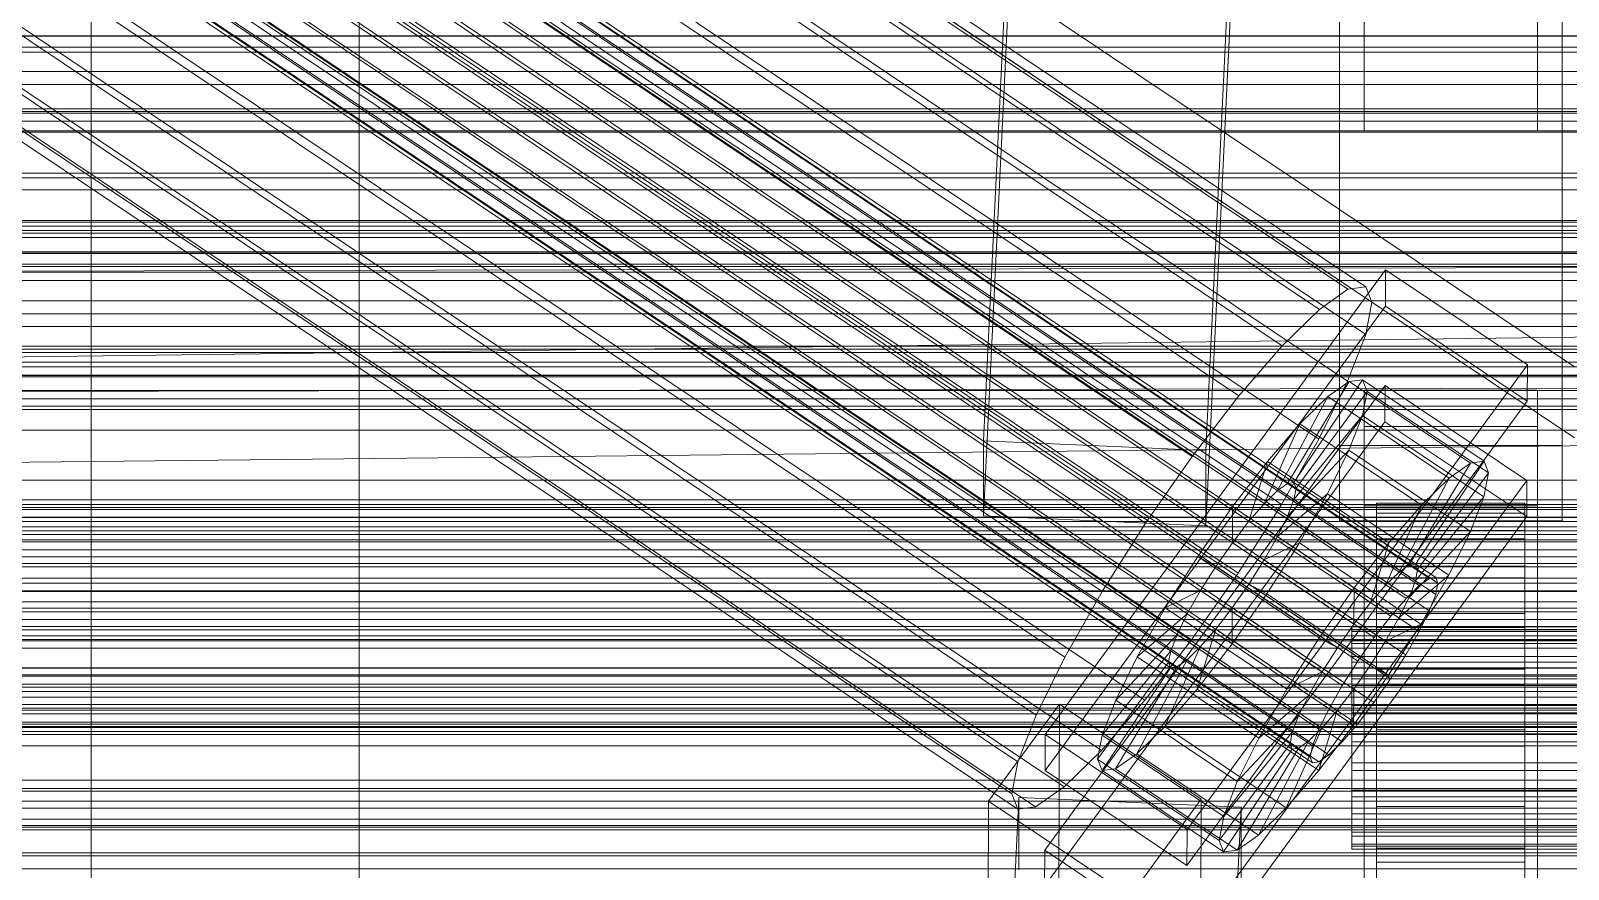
# Model space of a CAD drawing. Header units: millimetres. Extents: x -1970 to 59977, y -65068 to 6837.
# Drawn here: x -254.9 to -130.5, y -33265 to -33197.1 of the extents above; entities that cross this region are included whole.
import ezdxf

# ---------------------------------------------------------------- set-up
doc = ezdxf.new("R2010")
doc.units = ezdxf.units.MM
for name, color, linetype, lineweight in [('frontal_C01', 7, 'Continuous', 0), ('frontal_C02', 7, 'Continuous', 0), ('frontal_C03', 7, 'Continuous', 0), ('frontal_mezcladora', 7, 'Continuous', 0), ('frontal_secador', 7, 'Continuous', 0)]:
    doc.layers.add(name, color=color, linetype=linetype, lineweight=lineweight)

msp = doc.modelspace()

# ---------------------------------------------------------------- linework, layer by layer
at = {"layer": 'frontal_C01'}
for p, q in [((-250, -32681.31), (-250, -35586.788)), ((-250, -35591.549), (-250, -32686.07)), ((-228.298, -33070.972), (-228.298, -33367.669)), ((-228.298, -33373.387), (-228.298, -33076.691)), ((-177.811, -33230.297), (-174.943, -33171.155)), ((-156.962, -33171.946), (-159.83, -33231.088)), ((-177.811, -33236.385), (-174.943, -33177.244)), ((-159.83, -33237.177), (-156.962, -33178.035)), ((-149, -33230.691), (-149, -33185.349)), ((-131, -33185.349), (-131, -33230.691)), ((-149, -33236.778), (-149, -33191.437)), ((-147, -33190.614), (-147, -33205.224)), ((-133, -33205.224), (-133, -33190.614)), ((-131, -33236.778), (-131, -33191.437)), ((-147, -33195.698), (-147, -33205.224)), ((-133, -33205.224), (-133, -33195.698)), ((980, -33203.654), (-980, -33203.654)), ((-147, -33205.224), (-133, -33205.224)), ((980, -33208.654), (-980, -33208.654)), ((-425, -33225.051), (425, -33225.051)), ((-159.83, -33231.088), (-177.811, -33230.297)), ((-177.811, -33230.297), (-177.811, -33236.385)), ((-159.83, -33237.177), (-159.83, -33231.088)), ((-131, -33230.691), (-149, -33230.691)), ((-149, -33230.691), (-149, -33236.778)), ((-131, -33236.778), (-131, -33230.691)), ((425, -33236.482), (-425, -33236.482)), ((-177.811, -33236.385), (-159.83, -33237.177)), ((-149, -33236.778), (-131, -33236.778)), ((425, -33240.513), (-425, -33240.513)), ((-425, -33251.944), (425, -33251.944)), ((980, -33258.654), (-980, -33258.654)), ((980, -33263.654), (-980, -33263.654))]:
    msp.add_line(p, q, dxfattribs=at)
at = {"layer": 'frontal_C02'}
for p, q in [((-250, -32976.99), (-250, -35767.535)), ((-250, -35772.314), (-250, -32981.769)), ((-331.181, -33094.362), (-146.872, -33217.846)), ((-332.629, -33094.559), (-148.32, -33218.043)), ((-330.692, -33095.606), (-146.383, -33219.09)), ((-334.938, -33096.183), (-150.629, -33219.667)), ((-355.53, -33098.201), (-141.731, -33241.442)), ((-355.017, -33098.131), (-141.218, -33241.372)), ((-331.197, -33098.205), (-146.887, -33221.689)), ((-356.348, -33098.776), (-142.549, -33242.017)), ((-354.844, -33098.571), (-141.045, -33241.813)), ((-337.95, -33099.123), (-153.641, -33222.607)), ((-357.415, -33099.818), (-143.617, -33243.059)), ((-355.022, -33099.492), (-141.224, -33242.734)), ((-358.659, -33101.255), (-144.861, -33244.496)), ((-355.541, -33100.831), (-141.742, -33244.072)), ((-146.196, -33246.231), (-359.995, -33102.99)), ((-356.363, -33102.496), (-142.565, -33245.737)), ((-341.461, -33103.18), (-157.152, -33226.664)), ((-332.659, -33101.983), (-148.35, -33225.467)), ((-357.434, -33104.374), (-143.635, -33247.615)), ((-361.332, -33104.904), (-147.533, -33248.145)), ((-362.578, -33106.866), (-148.779, -33250.108)), ((-358.68, -33106.337), (-144.881, -33249.578)), ((-334.981, -33106.682), (-150.672, -33230.166)), ((-160.922, -33231.559), (-345.231, -33108.075)), ((-363.648, -33108.744), (-149.85, -33251.986)), ((-360.017, -33108.25), (-146.218, -33251.492)), ((-364.471, -33110.409), (-150.672, -33253.651)), ((-361.352, -33109.985), (-147.554, -33253.227)), ((-364.989, -33111.748), (-151.191, -33254.989)), ((-362.596, -33111.422), (-148.798, -33254.664)), ((-365.168, -33112.669), (-151.369, -33255.91)), ((-364.995, -33113.109), (-151.196, -33256.351)), ((-364.482, -33113.04), (-150.683, -33256.281)), ((-363.664, -33112.464), (-149.865, -33255.706)), ((-338.003, -33111.981), (-153.694, -33235.465)), ((-349.002, -33113.477), (-164.693, -33236.961)), ((-341.52, -33117.521), (-157.211, -33241.005)), ((-352.519, -33119.016), (-168.21, -33242.5)), ((-345.291, -33122.922), (-160.982, -33246.406)), ((-355.541, -33124.316), (-171.232, -33247.8)), ((-349.061, -33127.818), (-164.752, -33251.302)), ((-357.863, -33129.015), (-173.554, -33252.499)), ((-359.326, -33132.793), (-175.016, -33256.277)), ((-352.572, -33131.874), (-168.263, -33255.358)), ((-359.83, -33135.392), (-175.521, -33258.876)), ((-355.584, -33134.814), (-171.275, -33258.298)), ((-359.341, -33136.635), (-175.032, -33260.119)), ((-357.893, -33136.438), (-173.584, -33259.922)), ((-130, -33224.31), (-228.298, -33158.452)), ((-228.298, -33158.452), (-228.298, -33332.832)), ((-228.298, -33338.573), (-228.298, -33164.193)), ((-228.298, -33164.193), (-130, -33230.051)), ((425, -33197.541), (-425, -33197.541)), ((-425, -33209.017), (425, -33209.017)), ((-450, -33212.613), (450, -33212.613)), ((-172.809, -33254.071), (-145.277, -33216.478)), ((-145.289, -33219.401), (-145.277, -33216.478)), ((-145.277, -33216.478), (-133.809, -33224.162)), ((-150.629, -33219.667), (-148.32, -33218.043)), ((-148.32, -33218.043), (-146.872, -33217.846)), ((-146.872, -33217.846), (-146.383, -33219.09)), ((-145.289, -33219.401), (-172.821, -33256.994)), ((-153.641, -33222.607), (-150.629, -33219.667)), ((-146.383, -33219.09), (-146.887, -33221.689)), ((-133.821, -33227.084), (-145.289, -33219.401)), ((-146.887, -33221.689), (-148.35, -33225.467)), ((-157.152, -33226.664), (-153.641, -33222.607)), ((450, -33224.303), (-450, -33224.303)), ((-133.809, -33224.162), (-161.341, -33261.755)), ((-133.809, -33224.162), (-133.821, -33227.084)), ((-172.847, -33263.424), (-145.315, -33225.831)), ((-153.199, -33233.759), (-148.226, -33225.515)), ((-152.686, -33233.689), (-147.143, -33225.367)), ((-152.513, -33234.129), (-146.777, -33226.298)), ((-148.35, -33225.467), (-150.672, -33230.166)), ((-148.226, -33225.515), (-149.953, -33226.729)), ((-147.143, -33225.367), (-148.226, -33225.515)), ((-148.226, -33225.515), (-138.396, -33232.1)), ((-147.155, -33228.242), (-146.777, -33226.298)), ((-147.143, -33225.367), (-137.313, -33231.953)), ((-146.777, -33226.298), (-147.143, -33225.367)), ((-147, -33229.131), (-147, -33226.208)), ((-147, -33226.208), (-133, -33226.208)), ((-147, -33272.113), (-147, -33226.208)), ((-146.777, -33226.298), (-136.948, -33232.883)), ((-145.327, -33228.754), (-145.315, -33225.831)), ((-145.315, -33225.831), (-133.847, -33233.514)), ((-133, -33226.208), (-133, -33229.131)), ((-133, -33226.208), (-133, -33272.113)), ((-161.353, -33264.677), (-133.821, -33227.084)), ((-160.922, -33231.559), (-157.152, -33226.664)), ((-154.017, -33234.334), (-149.953, -33226.729)), ((-149.953, -33226.729), (-152.207, -33228.929)), ((-149.953, -33226.729), (-140.123, -33233.315)), ((-145.327, -33228.754), (-172.859, -33266.346)), ((-152.692, -33235.05), (-147.155, -33228.242)), ((-148.249, -33231.068), (-147.155, -33228.242)), ((-147.155, -33228.242), (-137.325, -33234.828)), ((-133.859, -33236.437), (-145.327, -33228.754)), ((-155.085, -33235.376), (-152.207, -33228.929)), ((-152.207, -33228.929), (-154.833, -33231.963)), ((-152.207, -33228.929), (-142.377, -33235.515)), ((-133, -33229.131), (-147, -33229.131)), ((-147, -33229.131), (-147, -33275.035)), ((-133, -33275.035), (-133, -33229.131)), ((-150.672, -33230.166), (-153.694, -33235.465)), ((-153.21, -33236.389), (-148.249, -33231.068)), ((-149.985, -33234.583), (-148.249, -33231.068)), ((-148.249, -33231.068), (-138.419, -33237.653)), ((-164.693, -33236.961), (-160.922, -33231.559)), ((-154.833, -33231.963), (-157.653, -33235.625)), ((-156.329, -33236.813), (-154.833, -33231.963)), ((-154.833, -33231.963), (-145.003, -33238.549)), ((-138.396, -33232.1), (-143.369, -33240.344)), ((-137.313, -33231.953), (-142.856, -33240.275)), ((-140.123, -33233.315), (-138.396, -33232.1)), ((-138.396, -33232.1), (-137.313, -33231.953)), ((-137.313, -33231.953), (-136.948, -33232.883)), ((-133.847, -33233.514), (-161.379, -33271.107)), ((-154.017, -33234.334), (-153.199, -33233.759)), ((-153.199, -33233.759), (-152.686, -33233.689)), ((-143.369, -33240.344), (-153.199, -33233.759)), ((-142.856, -33240.275), (-152.686, -33233.689)), ((-152.686, -33233.689), (-152.513, -33234.129)), ((-140.123, -33233.315), (-144.188, -33240.92)), ((-136.948, -33232.883), (-142.683, -33240.715)), ((-142.377, -33235.515), (-140.123, -33233.315)), ((-136.948, -33232.883), (-137.325, -33234.828)), ((-133.847, -33233.514), (-133.859, -33236.437)), ((-155.085, -33235.376), (-154.017, -33234.334)), ((-154.033, -33238.054), (-149.985, -33234.583)), ((-144.188, -33240.92), (-154.017, -33234.334)), ((-152.513, -33234.129), (-152.692, -33235.05)), ((-142.683, -33240.715), (-152.513, -33234.129)), ((-152.246, -33238.547), (-149.985, -33234.583)), ((-149.985, -33234.583), (-140.156, -33241.168)), ((-137.325, -33234.828), (-142.862, -33241.636)), ((-137.325, -33234.828), (-138.419, -33237.653)), ((-157.653, -33235.625), (-160.474, -33239.666)), ((-157.653, -33235.625), (-157.665, -33238.548)), ((-147.823, -33242.211), (-157.653, -33235.625)), ((-153.694, -33235.465), (-157.211, -33241.005)), ((-156.329, -33236.813), (-155.085, -33235.376)), ((-145.255, -33241.962), (-155.085, -33235.376)), ((-152.692, -33235.05), (-153.21, -33236.389)), ((-142.862, -33241.636), (-152.692, -33235.05)), ((-147, -33238.484), (-147, -33235.561)), ((-147, -33235.561), (-133, -33235.561)), ((-147, -33281.465), (-147, -33235.561)), ((-146, -33245.347), (-146, -33235.353)), ((-146, -33235.353), (-146, -33235.829)), ((-146, -33235.353), (-134, -33235.353)), ((-146, -33236.171), (-146, -33235.353)), ((-146, -33245.573), (-146, -33235.829)), ((-146, -33235.829), (-146, -33237.567)), ((-146, -33235.829), (-134, -33235.829)), ((-146, -33245.735), (-146, -33236.171)), ((-146, -33236.171), (-134, -33236.171)), ((-146, -33238.228), (-146, -33236.171)), ((-142.377, -33235.515), (-145.255, -33241.962)), ((-145.003, -33238.549), (-142.377, -33235.515)), ((-134, -33235.829), (-134, -33235.353)), ((-134, -33235.353), (-134, -33245.347)), ((-134, -33235.353), (-134, -33236.171)), ((-134, -33237.567), (-134, -33235.829)), ((-134, -33235.829), (-134, -33245.573)), ((-134, -33236.171), (-134, -33245.735)), ((-134, -33236.171), (-134, -33238.228)), ((-133, -33235.561), (-133, -33238.484)), ((-133, -33235.561), (-133, -33281.465)), ((-168.21, -33242.5), (-164.693, -33236.961)), ((-161.391, -33274.03), (-133.859, -33236.437)), ((-157.665, -33238.548), (-156.329, -33236.813)), ((-146.499, -33243.399), (-156.329, -33236.813)), ((-153.21, -33236.389), (-154.033, -33238.054)), ((-143.38, -33242.975), (-153.21, -33236.389)), ((-159.001, -33240.462), (-157.665, -33238.548)), ((-157.665, -33238.548), (-147.835, -33245.133)), ((-154.033, -33238.054), (-155.103, -33239.932)), ((-155.103, -33239.932), (-152.246, -33238.547)), ((-154.877, -33242.691), (-152.246, -33238.547)), ((-144.203, -33244.64), (-154.033, -33238.054)), ((-152.246, -33238.547), (-142.416, -33245.133)), ((-147.823, -33242.211), (-145.003, -33238.549)), ((-133, -33238.484), (-147, -33238.484)), ((-147, -33238.484), (-147, -33284.388)), ((-145.003, -33238.549), (-146.499, -33243.399)), ((-146, -33246.396), (-146, -33237.567)), ((-146, -33237.567), (-146, -33240.448)), ((-146, -33237.567), (-134, -33237.567)), ((-146, -33246.709), (-146, -33238.228)), ((-146, -33238.228), (-134, -33238.228)), ((-146, -33241.382), (-146, -33238.228)), ((-138.419, -33237.653), (-143.38, -33242.975)), ((-138.419, -33237.653), (-140.156, -33241.168)), ((-134, -33240.448), (-134, -33237.567)), ((-134, -33237.567), (-134, -33246.396)), ((-134, -33238.228), (-134, -33246.709)), ((-134, -33238.228), (-134, -33241.382)), ((-133, -33284.388), (-133, -33238.484)), ((-160.474, -33239.666), (-163.105, -33243.809)), ((-159.001, -33240.462), (-160.474, -33239.666)), ((-160.474, -33239.666), (-150.644, -33246.251)), ((-155.103, -33239.932), (-156.35, -33241.894)), ((-145.274, -33246.518), (-155.103, -33239.932)), ((-157.211, -33241.005), (-160.982, -33246.406)), ((-160.247, -33242.424), (-159.001, -33240.462)), ((-149.171, -33247.047), (-159.001, -33240.462)), ((-146, -33247.76), (-146, -33240.448)), ((-146, -33240.448), (-146, -33244.275)), ((-146, -33240.448), (-134, -33240.448)), ((-144.188, -33240.92), (-145.255, -33241.962)), ((-140.156, -33241.168), (-144.203, -33244.64)), ((-143.369, -33240.344), (-144.188, -33240.92)), ((-142.856, -33240.275), (-143.369, -33240.344)), ((-142.862, -33241.636), (-142.683, -33240.715)), ((-142.683, -33240.715), (-142.856, -33240.275)), ((-140.156, -33241.168), (-142.416, -33245.133)), ((-134, -33244.275), (-134, -33240.448)), ((-134, -33240.448), (-134, -33247.76)), ((-160.247, -33242.424), (-163.105, -33243.809)), ((-161.318, -33244.302), (-160.247, -33242.424)), ((-150.417, -33249.01), (-160.247, -33242.424)), ((-156.35, -33241.894), (-157.686, -33243.808)), ((-156.35, -33241.894), (-154.877, -33242.691)), ((-146.52, -33248.48), (-156.35, -33241.894)), ((-150.644, -33246.251), (-147.823, -33242.211)), ((-147.835, -33245.133), (-147.823, -33242.211)), ((-145.255, -33241.962), (-146.499, -33243.399)), ((-146, -33248.203), (-146, -33241.382)), ((-146, -33241.382), (-134, -33241.382)), ((-146, -33245.42), (-146, -33241.382)), ((-143.617, -33243.059), (-142.549, -33242.017)), ((-143.38, -33242.975), (-142.862, -33241.636)), ((-142.549, -33242.017), (-141.731, -33241.442)), ((-141.731, -33241.442), (-141.218, -33241.372)), ((-141.045, -33241.813), (-141.224, -33242.734)), ((-141.218, -33241.372), (-141.045, -33241.813)), ((-134, -33241.382), (-134, -33248.203)), ((-134, -33241.382), (-134, -33245.42)), ((-171.232, -33247.8), (-168.21, -33242.5)), ((-157.698, -33246.731), (-154.877, -33242.691)), ((-154.877, -33242.691), (-145.047, -33249.276)), ((-146.499, -33243.399), (-147.835, -33245.133)), ((-144.861, -33244.496), (-143.617, -33243.059)), ((-144.203, -33244.64), (-143.38, -33242.975)), ((-141.224, -33242.734), (-141.742, -33244.072)), ((-163.105, -33243.809), (-165.365, -33247.774)), ((-161.318, -33244.302), (-165.365, -33247.774)), ((-163.105, -33243.809), (-153.275, -33250.395)), ((-162.14, -33245.967), (-161.318, -33244.302)), ((-151.488, -33250.888), (-161.318, -33244.302)), ((-157.686, -33243.808), (-159.022, -33245.543)), ((-157.686, -33243.808), (-157.698, -33246.731)), ((-147.856, -33250.394), (-157.686, -33243.808)), ((-146.196, -33246.231), (-144.861, -33244.496)), ((-146, -33249.573), (-146, -33244.275)), ((-146, -33244.275), (-146, -33248.789)), ((-146, -33244.275), (-134, -33244.275)), ((-145.274, -33246.518), (-144.203, -33244.64)), ((-141.742, -33244.072), (-142.565, -33245.737)), ((-134, -33248.789), (-134, -33244.275)), ((-134, -33244.275), (-134, -33249.573)), ((450, -33246.084), (-450, -33246.084)), ((-162.14, -33245.967), (-167.102, -33251.288)), ((-162.659, -33247.306), (-162.14, -33245.967)), ((-152.311, -33252.553), (-162.14, -33245.967)), ((-159.022, -33245.543), (-160.518, -33250.393)), ((-159.022, -33245.543), (-160.266, -33246.98)), ((-149.192, -33252.129), (-159.022, -33245.543)), ((-147.835, -33245.133), (-149.171, -33247.047)), ((-148, -33245.735), (-148, -33245.347)), ((-148, -33245.347), (-148, -33245.573)), ((-148, -33245.347), (148, -33245.347)), ((-148, -33245.573), (-148, -33246.396)), ((-148, -33245.573), (148, -33245.573)), ((-148, -33246.709), (-148, -33245.735)), ((-148, -33245.735), (148, -33245.735)), ((-146, -33245.573), (-146, -33245.347)), ((-134, -33245.347), (-146, -33245.347)), ((-146, -33245.347), (-146, -33245.735)), ((-146, -33250.116), (-146, -33245.42)), ((-146, -33245.42), (-134, -33245.42)), ((-146, -33250.066), (-146, -33245.42)), ((-146, -33246.396), (-146, -33245.573)), ((-134, -33245.573), (-146, -33245.573)), ((-134, -33245.735), (-146, -33245.735)), ((-146, -33245.735), (-146, -33246.709)), ((-142.416, -33245.133), (-145.274, -33246.518)), ((-142.416, -33245.133), (-145.047, -33249.276)), ((-142.565, -33245.737), (-143.635, -33247.615)), ((-134, -33245.347), (-134, -33245.573)), ((-134, -33245.735), (-134, -33245.347)), ((-134, -33245.42), (-134, -33250.116)), ((-134, -33245.42), (-134, -33250.066)), ((-134, -33245.573), (-134, -33246.396)), ((-134, -33246.709), (-134, -33245.735)), ((-162.659, -33247.306), (-168.196, -33254.114)), ((-160.982, -33246.406), (-164.752, -33251.302)), ((-160.266, -33246.98), (-163.144, -33253.427)), ((-162.837, -33248.227), (-162.659, -33247.306)), ((-152.829, -33253.892), (-162.659, -33247.306)), ((-160.266, -33246.98), (-161.333, -33248.022)), ((-160.518, -33250.393), (-157.698, -33246.731)), ((-150.436, -33253.566), (-160.266, -33246.98)), ((-157.698, -33246.731), (-147.868, -33253.317)), ((-153.275, -33250.395), (-150.644, -33246.251)), ((-150.644, -33246.251), (-149.171, -33247.047)), ((-149.171, -33247.047), (-150.417, -33249.01)), ((-148, -33246.396), (-148, -33247.76)), ((-148, -33246.396), (148, -33246.396)), ((-148, -33248.203), (-148, -33246.709)), ((-148, -33246.709), (148, -33246.709)), ((-147.533, -33248.145), (-146.196, -33246.231)), ((-146.52, -33248.48), (-145.274, -33246.518)), ((-146, -33247.76), (-146, -33246.396)), ((-134, -33246.396), (-146, -33246.396)), ((-134, -33246.709), (-146, -33246.709)), ((-146, -33246.709), (-146, -33248.203)), ((-134, -33246.396), (-134, -33247.76)), ((-134, -33248.203), (-134, -33246.709)), ((-173.554, -33252.499), (-171.232, -33247.8)), ((-162.837, -33248.227), (-168.573, -33256.059)), ((-162.664, -33248.667), (-168.208, -33256.989)), ((-162.151, -33248.598), (-167.125, -33256.841)), ((-165.365, -33247.774), (-167.102, -33251.288)), ((-161.333, -33248.022), (-165.397, -33255.627)), ((-165.365, -33247.774), (-155.535, -33254.359)), ((-162.664, -33248.667), (-162.837, -33248.227)), ((-153.008, -33254.813), (-162.837, -33248.227)), ((-162.151, -33248.598), (-162.664, -33248.667)), ((-152.835, -33255.253), (-162.664, -33248.667)), ((-161.333, -33248.022), (-162.151, -33248.598)), ((-152.321, -33255.183), (-162.151, -33248.598)), ((-151.503, -33254.608), (-161.333, -33248.022)), ((-148.779, -33250.108), (-147.533, -33248.145)), ((-148, -33247.76), (-148, -33249.573)), ((-148, -33247.76), (148, -33247.76)), ((-148, -33250.116), (-148, -33248.203)), ((-148, -33248.203), (148, -33248.203)), ((-147.856, -33250.394), (-146.52, -33248.48)), ((-145.047, -33249.276), (-146.52, -33248.48)), ((-146, -33249.573), (-146, -33247.76)), ((-134, -33247.76), (-146, -33247.76)), ((-134, -33248.203), (-146, -33248.203)), ((-146, -33248.203), (-146, -33250.116)), ((-143.635, -33247.615), (-144.881, -33249.578)), ((-134, -33247.76), (-134, -33249.573)), ((-134, -33250.116), (-134, -33248.203)), ((-153.275, -33250.395), (-150.417, -33249.01)), ((-150.417, -33249.01), (-151.488, -33250.888)), ((-148, -33249.573), (-148, -33251.711)), ((-148, -33249.573), (148, -33249.573)), ((-145.047, -33249.276), (-147.868, -33253.317)), ((-144.881, -33249.578), (-146.218, -33251.492)), ((-146, -33248.789), (-146, -33251.711)), ((-134, -33248.789), (-146, -33248.789)), ((-146, -33248.789), (-146, -33253.681)), ((-146, -33251.711), (-146, -33249.573)), ((-134, -33249.573), (-146, -33249.573)), ((-134, -33251.711), (-134, -33248.789)), ((-134, -33253.681), (-134, -33248.789)), ((-134, -33249.573), (-134, -33251.711)), ((-163.144, -33253.427), (-160.518, -33250.393)), ((-160.518, -33250.393), (-150.688, -33256.979)), ((-155.535, -33254.359), (-153.275, -33250.395)), ((-155.535, -33254.359), (-151.488, -33250.888)), ((-151.488, -33250.888), (-152.311, -33252.553)), ((-149.85, -33251.986), (-148.779, -33250.108)), ((-149.192, -33252.129), (-147.856, -33250.394)), ((-148, -33252.316), (-148, -33250.116)), ((-148, -33250.116), (148, -33250.116)), ((-147.868, -33253.317), (-147.856, -33250.394)), ((-146, -33252.316), (-146, -33250.066)), ((-146, -33250.066), (-134, -33250.066)), ((-146, -33255.003), (-146, -33250.066)), ((-134, -33250.116), (-146, -33250.116)), ((-146, -33250.116), (-146, -33252.316)), ((-134, -33250.066), (-134, -33252.316)), ((-134, -33250.066), (-134, -33255.003)), ((-134, -33252.316), (-134, -33250.116)), ((-177.394, -33259.46), (-171.658, -33251.628)), ((-171.715, -33265.657), (-171.658, -33251.628)), ((-171.658, -33251.628), (-160.19, -33259.312)), ((-164.752, -33251.302), (-168.263, -33255.358)), ((-167.102, -33251.288), (-168.196, -33254.114)), ((-167.102, -33251.288), (-157.272, -33257.874)), ((-150.688, -33256.979), (-149.192, -33252.129)), ((-150.672, -33253.651), (-149.85, -33251.986)), ((-150.436, -33253.566), (-149.192, -33252.129)), ((-148, -33251.711), (-148, -33254.029)), ((148, -33251.711), (-148, -33251.711)), ((-148, -33254.655), (-148, -33252.316)), ((-148, -33252.316), (148, -33252.316)), ((-146.218, -33251.492), (-147.554, -33253.227)), ((-146, -33251.711), (-134, -33251.711)), ((-146, -33254.029), (-146, -33251.711)), ((-134, -33252.316), (-146, -33252.316)), ((-146, -33252.316), (-146, -33254.655)), ((-134, -33251.711), (-134, -33254.029)), ((-134, -33254.655), (-134, -33252.316)), ((-175.016, -33256.277), (-173.554, -33252.499)), ((-165.397, -33255.627), (-163.144, -33253.427)), ((-163.144, -33253.427), (-153.314, -33260.013)), ((-157.272, -33257.874), (-152.311, -33252.553)), ((-153.314, -33260.013), (-150.436, -33253.566)), ((-152.311, -33252.553), (-152.829, -33253.892)), ((-151.503, -33254.608), (-150.436, -33253.566)), ((-151.191, -33254.989), (-150.672, -33253.651)), ((-147.868, -33253.317), (-150.688, -33256.979)), ((-147.554, -33253.227), (-148.798, -33254.664)), ((-146, -33254.029), (-146, -33253.681)), ((-146, -33253.681), (-146, -33258.618)), ((-146, -33253.681), (-134, -33253.681)), ((-134, -33258.618), (-134, -33253.681)), ((-134, -33253.681), (-134, -33254.029)), ((-172.809, -33254.071), (-172.821, -33256.994)), ((-161.341, -33261.755), (-172.809, -33254.071)), ((-168.196, -33254.114), (-168.573, -33256.059)), ((-168.196, -33254.114), (-158.366, -33260.7)), ((-158.743, -33262.644), (-153.008, -33254.813)), ((-158.366, -33260.7), (-152.829, -33253.892)), ((-157.272, -33257.874), (-155.535, -33254.359)), ((-155.567, -33262.213), (-151.503, -33254.608)), ((-152.829, -33253.892), (-153.008, -33254.813)), ((-153.008, -33254.813), (-152.835, -33255.253)), ((-152.321, -33255.183), (-151.503, -33254.608)), ((-148.798, -33254.664), (-149.865, -33255.706)), ((-148, -33254.029), (-148, -33256.367)), ((-148, -33254.029), (148, -33254.029)), ((-148, -33256.972), (-148, -33254.655)), ((-148, -33254.655), (148, -33254.655)), ((-146, -33256.367), (-146, -33254.029)), ((-134, -33254.029), (-146, -33254.029)), ((-146, -33254.655), (-146, -33255.003)), ((-134, -33254.655), (-146, -33254.655)), ((-146, -33254.655), (-146, -33256.972)), ((-134, -33254.029), (-134, -33256.367)), ((-134, -33255.003), (-134, -33254.655)), ((-134, -33256.972), (-134, -33254.655)), ((-168.263, -33255.358), (-171.275, -33258.298)), ((-168.573, -33256.059), (-168.208, -33256.989)), ((-168.573, -33256.059), (-158.743, -33262.644)), ((-167.125, -33256.841), (-165.397, -33255.627)), ((-165.397, -33255.627), (-155.567, -33262.213)), ((-158.378, -33263.575), (-152.835, -33255.253)), ((-157.295, -33263.427), (-152.321, -33255.183)), ((-152.835, -33255.253), (-152.321, -33255.183)), ((-151.369, -33255.91), (-151.191, -33254.989)), ((-151.196, -33256.351), (-151.369, -33255.91)), ((-149.865, -33255.706), (-150.683, -33256.281)), ((-146, -33255.003), (-134, -33255.003)), ((-146, -33259.895), (-146, -33255.003)), ((-134, -33255.003), (-134, -33259.895)), ((-175.521, -33258.876), (-175.016, -33256.277)), ((-172.821, -33256.994), (-161.353, -33264.677)), ((-168.208, -33256.989), (-167.125, -33256.841)), ((-168.208, -33256.989), (-158.378, -33263.575)), ((-167.125, -33256.841), (-157.295, -33263.427)), ((-150.688, -33256.979), (-153.314, -33260.013)), ((-150.683, -33256.281), (-151.196, -33256.351)), ((-148, -33256.367), (-148, -33258.568)), ((-148, -33256.367), (148, -33256.367)), ((-148, -33259.11), (-148, -33256.972)), ((-148, -33256.972), (148, -33256.972)), ((-146, -33258.568), (-146, -33256.367)), ((-146, -33256.367), (-146, -33258.618)), ((-134, -33256.367), (-146, -33256.367)), ((-146, -33256.972), (-146, -33259.895)), ((-134, -33256.972), (-146, -33256.972)), ((-146, -33256.972), (-146, -33259.11)), ((-134, -33258.618), (-134, -33256.367)), ((-134, -33256.367), (-134, -33258.568)), ((-134, -33259.895), (-134, -33256.972)), ((-134, -33259.11), (-134, -33256.972)), ((-450, -33257.775), (450, -33257.775)), ((-171.275, -33258.298), (-173.584, -33259.922)), ((-158.366, -33260.7), (-157.272, -33257.874)), ((-148, -33258.568), (-148, -33260.481)), ((-148, -33258.568), (148, -33258.568)), ((-146, -33260.481), (-146, -33258.568)), ((-146, -33258.568), (-146, -33263.264)), ((-134, -33258.568), (-146, -33258.568)), ((-146, -33258.618), (-146, -33263.264)), ((-146, -33258.618), (-134, -33258.618)), ((-134, -33263.264), (-134, -33258.568)), ((-134, -33258.568), (-134, -33260.481)), ((-134, -33263.264), (-134, -33258.618)), ((-177.811, -33318.541), (-174.943, -33259.164)), ((-177.394, -33259.46), (-177.451, -33273.489)), ((-165.926, -33267.143), (-177.394, -33259.46)), ((-175.032, -33260.119), (-175.521, -33258.876)), ((-174.943, -33265.01), (-174.943, -33259.164)), ((-174.943, -33259.164), (-156.962, -33259.958)), ((-160.19, -33259.312), (-165.926, -33267.143)), ((-160.19, -33259.312), (-160.247, -33273.34)), ((-148, -33260.923), (-148, -33259.11)), ((-148, -33259.11), (148, -33259.11)), ((-146, -33259.11), (-146, -33264.408)), ((-134, -33259.11), (-146, -33259.11)), ((-146, -33259.11), (-146, -33260.923)), ((-146, -33259.895), (-134, -33259.895)), ((-146, -33264.408), (-146, -33259.895)), ((-134, -33264.408), (-134, -33259.11)), ((-134, -33260.923), (-134, -33259.11)), ((-134, -33259.895), (-134, -33264.408)), ((-173.584, -33259.922), (-175.032, -33260.119)), ((-156.962, -33259.958), (-159.83, -33319.335)), ((-158.743, -33262.644), (-158.366, -33260.7)), ((-156.962, -33259.958), (-156.962, -33265.805)), ((-153.314, -33260.013), (-155.567, -33262.213)), ((-148, -33260.481), (-148, -33261.975)), ((-148, -33260.481), (148, -33260.481)), ((-148, -33262.288), (-148, -33260.923)), ((-148, -33260.923), (148, -33260.923)), ((-146, -33261.975), (-146, -33260.481)), ((-146, -33260.481), (-146, -33267.301)), ((-134, -33260.481), (-146, -33260.481)), ((-146, -33260.923), (-146, -33268.236)), ((-134, -33260.923), (-146, -33260.923)), ((-146, -33260.923), (-146, -33262.288)), ((-134, -33267.301), (-134, -33260.481)), ((-134, -33260.481), (-134, -33261.975)), ((-134, -33268.236), (-134, -33260.923)), ((-134, -33262.288), (-134, -33260.923)), ((-161.353, -33264.677), (-161.341, -33261.755)), ((-155.567, -33262.213), (-157.295, -33263.427)), ((-148, -33261.975), (-148, -33262.949)), ((-148, -33261.975), (148, -33261.975)), ((-148, -33263.111), (-148, -33262.288)), ((-148, -33262.288), (148, -33262.288)), ((-146, -33262.949), (-146, -33261.975)), ((-146, -33261.975), (-146, -33270.456)), ((-134, -33261.975), (-146, -33261.975)), ((-146, -33262.288), (-146, -33271.117)), ((-134, -33262.288), (-146, -33262.288)), ((-146, -33262.288), (-146, -33263.111)), ((-134, -33270.456), (-134, -33261.975)), ((-134, -33261.975), (-134, -33262.949)), ((-134, -33271.117), (-134, -33262.288)), ((-134, -33263.111), (-134, -33262.288)), ((-172.847, -33263.424), (-172.859, -33266.346)), ((-161.379, -33271.107), (-172.847, -33263.424)), ((-158.378, -33263.575), (-158.743, -33262.644)), ((-157.295, -33263.427), (-158.378, -33263.575)), ((-148, -33262.949), (-148, -33263.336)), ((-148, -33262.949), (148, -33262.949)), ((-148, -33263.336), (-148, -33263.111)), ((-148, -33263.111), (148, -33263.111)), ((-148, -33263.336), (148, -33263.336)), ((-146, -33263.336), (-146, -33262.949)), ((-146, -33262.949), (-146, -33272.512)), ((-134, -33262.949), (-146, -33262.949)), ((-146, -33263.111), (-146, -33272.854)), ((-134, -33263.111), (-146, -33263.111)), ((-146, -33263.111), (-146, -33263.336)), ((-146, -33263.264), (-146, -33267.301)), ((-146, -33263.264), (-134, -33263.264)), ((-146, -33263.336), (-146, -33273.33)), ((-134, -33263.336), (-146, -33263.336)), ((-134, -33272.512), (-134, -33262.949)), ((-134, -33262.949), (-134, -33263.336)), ((-134, -33272.854), (-134, -33263.111)), ((-134, -33263.336), (-134, -33263.111)), ((-134, -33267.301), (-134, -33263.264)), ((-134, -33273.33), (-134, -33263.336)), ((-146, -33264.408), (-134, -33264.408)), ((-146, -33268.236), (-146, -33264.408)), ((-134, -33264.408), (-134, -33268.236))]:
    msp.add_line(p, q, dxfattribs=at)
at = {"layer": 'frontal_C03'}
for p, q in [((-1250, -33197.568), (1250, -33197.568)), ((1530, -33198.434), (-1530, -33198.434)), ((1250, -33200.42), (-1250, -33200.42)), ((1250, -33201.478), (-1250, -33201.478)), ((1530, -33203.434), (-1530, -33203.434)), ((1250, -33203.785), (-1250, -33203.785)), ((1250, -33204.439), (-1250, -33204.439)), ((1250, -33205.32), (-1250, -33205.32)), ((-1250, -33212.477), (1250, -33212.477)), ((-1250, -33213.275), (1250, -33213.275)), ((-1250, -33213.859), (1250, -33213.859)), ((1250, -33215.126), (-1250, -33215.126)), ((1250, -33216.008), (-1250, -33216.008)), ((-1250, -33216.197), (1250, -33216.197)), ((1250, -33216.661), (-1250, -33216.661)), ((-1250, -33217.326), (1250, -33217.326)), ((1250, -33218.969), (-1250, -33218.969)), ((-1250, -33220.026), (1250, -33220.026)), ((-1250, -33221.046), (1250, -33221.046)), ((-1250, -33222.642), (1250, -33222.642)), ((1250, -33222.878), (-1250, -33222.878)), ((1250, -33223.935), (-1250, -33223.935)), ((1250, -33226.243), (-1250, -33226.243)), ((1250, -33226.896), (-1250, -33226.896)), ((-1250, -33227.489), (1250, -33227.489)), ((1250, -33227.778), (-1250, -33227.778)), ((-1250, -33229.445), (1250, -33229.445)), ((-1268, -33235.463), (1268, -33235.463)), ((-1268, -33235.687), (1268, -33235.687)), ((-1268, -33235.852), (1268, -33235.852)), ((-1250, -33235.09), (1250, -33235.09)), ((-1268, -33236.509), (1268, -33236.509)), ((-1268, -33236.827), (1268, -33236.827)), ((1250, -33237.271), (-1250, -33237.271)), ((-1268, -33237.873), (1268, -33237.873)), ((-1268, -33238.322), (1268, -33238.322)), ((1250, -33237.584), (-1250, -33237.584)), ((1250, -33238.465), (-1250, -33238.465)), ((-1268, -33239.685), (1268, -33239.685)), ((1250, -33239.119), (-1250, -33239.119)), ((-1268, -33240.235), (1268, -33240.235)), ((-1268, -33241.823), (1268, -33241.823)), ((1268, -33242.436), (-1268, -33242.436)), ((1250, -33241.426), (-1250, -33241.426)), ((-1250, -33242.484), (1250, -33242.484)), ((-1250, -33243.328), (1250, -33243.328)), ((-1268, -33244.14), (1268, -33244.14)), ((-1268, -33244.775), (1268, -33244.775)), ((1250, -33245.336), (-1250, -33245.336)), ((-1250, -33245.586), (1250, -33245.586)), ((-1268, -33246.478), (1268, -33246.478)), ((-1268, -33247.092), (1268, -33247.092)), ((1250, -33246.393), (-1250, -33246.393)), ((-1268, -33248.679), (1268, -33248.679)), ((1250, -33248.7), (-1250, -33248.7)), ((-1268, -33249.23), (1268, -33249.23)), ((1250, -33249.354), (-1250, -33249.354)), ((-1268, -33250.593), (1268, -33250.593)), ((-1268, -33251.042), (1268, -33251.042)), ((1250, -33250.235), (-1250, -33250.235)), ((-1268, -33252.088), (1268, -33252.088)), ((-1268, -33252.405), (1268, -33252.405)), ((-1250, -33251.644), (1250, -33251.644)), ((1530, -33253.434), (-1530, -33253.434)), ((-1268, -33253.063), (1268, -33253.063)), ((-1268, -33253.227), (1268, -33253.227)), ((-1268, -33253.452), (1268, -33253.452)), ((-1250, -33253.825), (1250, -33253.825)), ((1530, -33258.434), (-1530, -33258.434)), ((-1250, -33259.47), (1250, -33259.47)), ((1250, -33260.042), (-1250, -33260.042)), ((1250, -33260.923), (-1250, -33260.923)), ((-1250, -33261.425), (1250, -33261.425)), ((1250, -33261.576), (-1250, -33261.576)), ((1250, -33263.884), (-1250, -33263.884)), ((-1250, -33264.941), (1250, -33264.941))]:
    msp.add_line(p, q, dxfattribs=at)
at = {"layer": 'frontal_mezcladora'}
msp.add_line((575, -33210), (-575, -33210), dxfattribs=at)
at = {"layer": 'frontal_secador'}
for p, q in [((1360, -33198.859), (-1360, -33198.859)), ((1360, -33205.216), (-1360, -33205.216)), ((1360, -33213.5), (-1360, -33213.5)), ((1250, -33212.924), (-1250, -33212.924)), ((413, -33215), (-433.02, -33225.78)), ((413, -33215), (-424.22, -33216.98)), ((413, -33215), (-417.18, -33215.22)), ((-413, -33215), (413, -33215)), ((1360, -33223.147), (-1360, -33223.147)), ((407, -33225), (-423.38, -33233.82)), ((407, -33225), (-416.18, -33226.62)), ((407, -33225), (-410.42, -33225.18)), ((-407, -33225), (407, -33225)), ((-1360, -33233.5), (1360, -33233.5)), ((-1250, -33233.5), (1250, -33233.5)), ((1360, -33243.853), (-1360, -33243.853)), ((-1400, -33250), (1400, -33250)), ((-1250, -33250), (1250, -33250)), ((1360, -33253.5), (-1360, -33253.5)), ((1250, -33254.076), (-1250, -33254.076)), ((-1250, -33255), (1250, -33255)), ((1360, -33261.784), (-1360, -33261.784))]:
    msp.add_line(p, q, dxfattribs=at)

doc.saveas('drawing.dxf')
